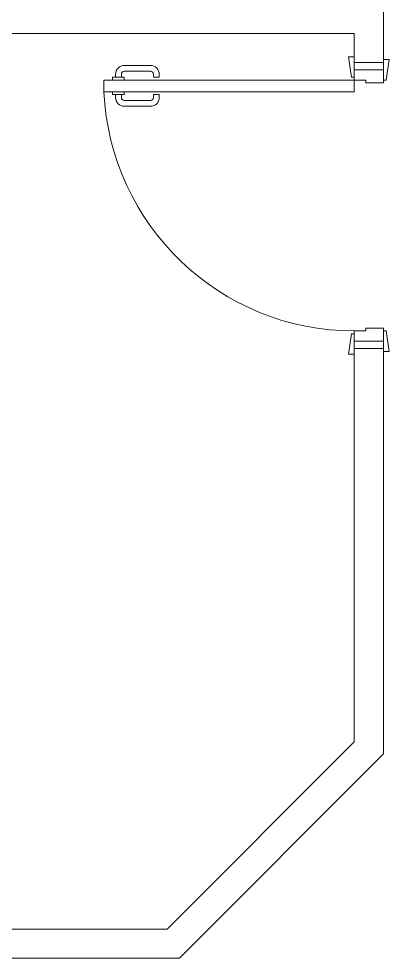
# Model space of a CAD drawing. Extents: x -234346 to 58427, y -132654 to -82394.
# Drawn here: x -29604 to -28332, y -103943 to -100723 of the extents above; entities that cross this region are included whole.
import ezdxf

# ---------------------------------------------------------------- set-up
doc = ezdxf.new("R2010")
doc.units = 0
doc.header["$LTSCALE"] = 8
for name, color, linetype, lineweight in [('72_EGR_EQP_TAG', 9, 'Continuous', 5), ('Walls', 9, 'Continuous', 5), ('Wooden Joinery', 9, 'Continuous', 5)]:
    doc.layers.add(name, color=color, linetype=linetype, lineweight=lineweight)

# ---------------------------------------------------------------- blocks, each defined once
blk = doc.blocks.new('A$C72370EFE')
at = {"layer": 'Wooden Joinery'}
for p, q in [((-0.01, -0.03), (-0.01, -0.07)), ((0, -0.03), (-0.01, -0.03)), ((0.04, -0.03), (0.05, -0.03)), ((0.05, -0.03), (0.05, -0.07)), ((-0.01, -0.04), (-0.02, -0.04)), ((-0.01, -0.06), (-0.02, -0.06)), ((0.05, -0.04), (0.06, -0.04)), ((0.05, -0.06), (0.06, -0.06)), ((-0.05, -0.07), (-0.05, -0.16)), ((-0.03, -0.07), (-0.03, -0.16)), ((0, -0.07), (-0.01, -0.07)), ((0.04, -0.07), (0.05, -0.07)), ((0.07, -0.07), (0.07, -0.16)), ((0.09, -0.07), (0.09, -0.16)), ((-0.01, -0.17), (-0.02, -0.17)), ((-0.01, -0.19), (-0.02, -0.19)), ((-0.01, -0.17), (-0.01, -0.19)), ((0.05, -0.17), (0.06, -0.17)), ((0.05, -0.17), (0.05, -0.19)), ((0.05, -0.19), (0.06, -0.19))]:
    blk.add_line(p, q, dxfattribs=at)
for centre, radius, start, end in [((-0.02, -0.07), 0.03, 90, 180), ((-0.02, -0.07), 0.01, 90, 180), ((0.06, -0.07), 0.03, 0, 90), ((0.06, -0.07), 0.01, 0, 90), ((-0.02, -0.16), 0.03, 180, 270), ((-0.02, -0.16), 0.01, 180, 270), ((0.06, -0.16), 0.01, 270, 0), ((0.06, -0.16), 0.03, 270, 0)]:
    blk.add_arc(centre, radius, start, end, dxfattribs=at)
blk = doc.blocks.new('A$C5DAD61B4')
at = {"layer": 'Wooden Joinery'}
for points in [[(80, 959.1), (80, 969.1), (10, 979.1), (10, 959.1)], [(940, 959.1), (940, 969.1), (1010, 979.1), (1010, 959.1)], [(70, 859.1), (70, 849.1), (0, 839.1), (0, 859.1)], [(120, 859.1), (120, 0), (80, 0), (80, 859.1)], [(950, 859.1), (950, 849.1), (1020, 839.1), (1020, 859.1)]]:
    blk.add_lwpolyline(points, close=True, dxfattribs=at)
for points in [[(45, 859.1), (45, 959.1), (20, 959.1), (20, 859.1), (45, 859.1)], [(45, 859.1), (80, 859.1), (80, 899.1), (90, 899.1), (90, 959.1), (45, 959.1), (45, 859.1)], [(975, 859.1), (940, 859.1), (940, 899.1), (930, 899.1), (930, 959.1), (975, 959.1), (975, 859.1)], [(975, 859.1), (975, 959.1), (1000, 959.1), (1000, 859.1), (975, 859.1)]]:
    blk.add_lwpolyline(points, dxfattribs=at)
blk.add_arc((80, 859.1), 860, 272.666, 0, dxfattribs=at)
at = {"layer": 'Wooden Joinery', "xscale": 999.9999999998854, "yscale": 999.9999999998854, "zscale": 999.9999999998854, "rotation": 180}
blk.add_blockref('A$C72370EFE', (120, 0), dxfattribs=at)
blk = doc.blocks.new('1stF')
at = {"layer": 'Walls', "color": 9}
for p, q in [((-28352.3, -98677.6, 0.1), (-28352.3, -100872.6, 0.1)), ((-28452.3, -100772.6, 0.1), (-30122.3, -100772.6, 0.1)), ((-28452.3, -100772.6, 0.1), (-28452.3, -100872.6, 0.1)), ((-28352.3, -100872.6, 0.1), (-28452.3, -100872.6, 0.1)), ((-28452.3, -101852.6, 0.1), (-28452.3, -103201.2, 0.1)), ((-28352.3, -101852.6, 0.1), (-28452.3, -101852.6, 0.1)), ((-28352.3, -101852.6, 0.1), (-28352.3, -103242.6, 0.1)), ((-28452.3, -103201.2, 0.1), (-29093.8, -103842.6, 0.1)), ((-28352.3, -103242.6, 0.1), (-29052.3, -103942.6, 0.1)), ((-32452.3, -103842.6, 0.1), (-29093.8, -103842.6, 0.1)), ((-37052.3, -103942.6, 0.1), (-29052.3, -103942.6, 0.1))]:
    blk.add_line(p, q, dxfattribs=at)
at = {"layer": 'Wooden Joinery', "color": 9, "rotation": 270}
blk.add_blockref('A$C5DAD61B4', (-29311.4, -100852.6, 0.1), dxfattribs=at)

msp = doc.modelspace()

# ---------------------------------------------------------------- block references
at = {"layer": '72_EGR_EQP_TAG'}
msp.add_blockref('1stF', (0, 0), dxfattribs=at)

doc.saveas('drawing.dxf')
